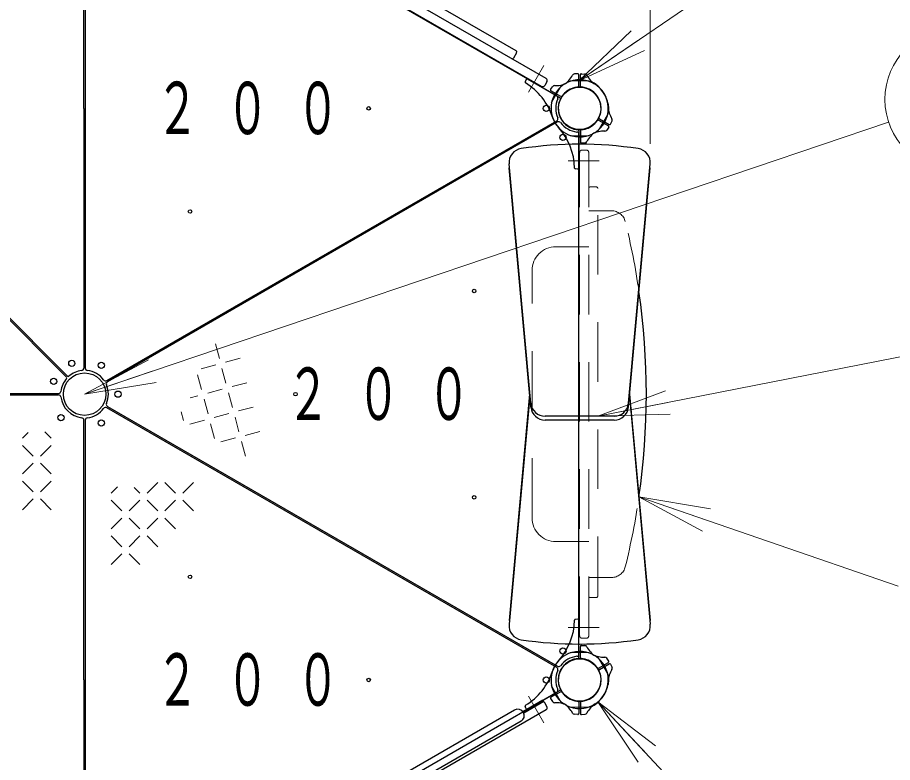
# Model space of a CAD drawing. Units: millimetres on the paper, scale 1:50. Extents: x -385 to 0, y -594 to 267.
# Drawn here: x -196.35 to -159.62, y 149.83 to 181.12 of the extents above; entities that cross this region are included whole.
import ezdxf

# ---------------------------------------------------------------- set-up
doc = ezdxf.new("R2010")
doc.units = ezdxf.units.MM
doc.linetypes.add('USER1', pattern=[4.5, 2.5, -2])
doc.linetypes.add('USER2', pattern=[6, 3, -1, 1, -1])
doc.layers.add('1_50', color=2, linetype='Continuous', lineweight=25)
doc.styles.add('ＭＳ ゴシック', font='')
doc.styles.get('ＭＳ ゴシック').set_extended_font_data('MS Gothic')

msp = doc.modelspace()

# ---------------------------------------------------------------- linework, layer by layer
at = {"layer": '1_50', "color": 7, "lineweight": 13}
for p, q in [((-169.784, 175.804), (-169.784, 239.071)), ((-172.78, 178.449), (-165.159, 183.672)), ((-172.78, 178.449), (-170.588, 180.558)), ((-172.78, 178.449), (-170.305, 180.145)), ((-170.022, 179.733), (-172.78, 178.449)), ((-193.534, 165.299), (-159.778, 176.715)), ((-171.99, 164.372), (-153.153, 168.08)), ((-193.534, 165.299), (-190.853, 166.734)), ((-193.534, 165.299), (-190.692, 166.26)), ((-190.532, 165.787), (-193.534, 165.299)), ((-171.99, 164.372), (-169.143, 165.442)), ((-171.99, 164.372), (-169.046, 164.952)), ((-168.95, 164.461), (-171.99, 164.372)), ((-167.587, 159.539), (-170.259, 160.992)), ((-170.259, 160.992), (-167.26, 160.484)), ((-170.259, 160.992), (-167.424, 160.012)), ((-170.259, 160.992), (-159.383, 157.231)), ((-170.299, 149.843), (-171.985, 152.375)), ((-171.985, 152.375), (-169.569, 150.526)), ((-171.985, 152.375), (-169.934, 150.185)), ((-171.985, 152.375), (-165.433, 145.377))]:
    msp.add_line(p, q, dxfattribs=at)
at = {"layer": '1_50', "color": 131}
for p, q in [((-194.289, 166.012), (-216.822, 188.544)), ((-194.247, 166.054), (-216.779, 188.587)), ((-193.564, 177.299), (-193.564, 188.207)), ((-193.564, 177.299), (-193.564, 166.392)), ((-205.534, 165.329), (-194.627, 165.329)), ((-205.534, 165.269), (-194.627, 165.269)), ((-193.564, 153.299), (-193.564, 164.207)), ((-193.564, 153.299), (-193.564, 142.392)), ((-175.484, 152.035), (-183.278, 147.535)), ((-175.212, 151.564), (-183.006, 147.064))]:
    msp.add_line(p, q, dxfattribs=at)
at = {"layer": '1_50', "color": 4}
for p, q in [((-173.711, 177.819), (-192.603, 188.727)), ((-193.504, 188.207), (-193.504, 166.392)), ((-192.603, 165.871), (-173.711, 176.779)), ((-173.681, 176.727), (-192.573, 165.819)), ((-172.78, 154.392), (-172.78, 176.207)), ((-173.711, 153.819), (-192.603, 164.727)), ((-192.573, 164.779), (-173.681, 153.871)), ((-193.504, 164.207), (-193.504, 142.392)), ((-192.603, 141.871), (-173.711, 152.779))]:
    msp.add_line(p, q, dxfattribs=at)
at = {"layer": '1_50', "color": 7}
for p, q in [((-174.162, 178.553), (-191.742, 188.703)), ((-174.352, 178.224), (-191.932, 188.374)), ((-175.42, 179.718), (-190.244, 188.277)), ((-175.398, 179.636), (-175.528, 179.411)), ((-174.125, 178.417), (-174.215, 178.261)), ((-172.331, 178.424), (-172.33, 178.427)), ((-171.985, 178.224), (-171.983, 178.227)), ((-171.566, 177.499), (-171.563, 177.499)), ((-171.566, 177.099), (-171.563, 177.099)), ((-174.799, 164.918), (-175.713, 174.964)), ((-170.7, 164.918), (-169.786, 174.964)), ((-174.799, 164.757), (-175.713, 174.804)), ((-170.7, 164.757), (-169.786, 174.804)), ((-174.849, 165.299), (-175.713, 155.795)), ((-174.841, 165.219), (-175.713, 155.634)), ((-170.658, 165.219), (-169.786, 155.634)), ((-170.651, 165.299), (-169.786, 155.795)), ((-171.298, 164.372), (-174.202, 164.372)), ((-171.298, 164.212), (-174.202, 164.212)), ((-171.566, 153.499), (-171.563, 153.499)), ((-171.566, 153.099), (-171.563, 153.099)), ((-174.29, 152.447), (-175.13, 151.962)), ((-174.258, 152.392), (-174.29, 152.447)), ((-174.258, 152.392), (-175.098, 151.907)), ((-174.125, 152.182), (-174.215, 152.338)), ((-172.331, 152.175), (-172.33, 152.172)), ((-171.985, 152.375), (-171.983, 152.372)), ((-174.162, 152.045), (-191.742, 141.895))]:
    msp.add_line(p, q, dxfattribs=at)
at = {"layer": '1_50', "color": 7, "linetype": 'USER2', "lineweight": 13}
for p, q in [((-174.899, 177.977), (-174.247, 179.105)), ((-173.546, 178.219), (-173.945, 177.529)), ((-172.351, 178.449), (-173.148, 178.449)), ((-171.555, 177.069), (-171.953, 176.379)), ((-172.351, 176.149), (-173.148, 176.149)), ((-173.237, 175.099), (-171.934, 175.099)), ((-173.237, 155.499), (-171.934, 155.499)), ((-172.351, 154.449), (-173.148, 154.449)), ((-171.555, 153.529), (-171.953, 154.219)), ((-173.546, 152.379), (-173.945, 153.069)), ((-174.899, 152.621), (-174.247, 151.493)), ((-172.351, 152.149), (-173.148, 152.149))]:
    msp.add_line(p, q, dxfattribs=at)
at = {"layer": '1_50'}
for p, q in [((-173.576, 177.742), (-174.937, 178.528)), ((-172.821, 178.748), (-172.966, 178.743)), ((-172.78, 178.237), (-172.78, 178.708)), ((-172.72, 178.237), (-172.72, 178.708)), ((-172.678, 178.748), (-172.521, 178.742)), ((-174.993, 178.511), (-175.041, 178.418)), ((-173.968, 178.085), (-173.891, 178.209)), ((-173.546, 177.794), (-173.954, 178.03)), ((-171.953, 176.805), (-171.545, 176.569)), ((-171.923, 176.857), (-171.515, 176.621)), ((-171.459, 176.637), (-171.386, 176.776)), ((-172.78, 176.362), (-172.78, 174.79)), ((-172.72, 176.362), (-172.72, 175.891)), ((-171.531, 176.513), (-171.608, 176.39)), ((-172.678, 175.851), (-172.533, 175.856)), ((-172.822, 174.75), (-172.926, 174.756)), ((-172.822, 155.848), (-172.926, 155.843)), ((-172.78, 154.237), (-172.78, 155.808)), ((-172.72, 154.237), (-172.72, 154.708)), ((-172.678, 154.748), (-172.533, 154.743)), ((-171.953, 153.794), (-171.545, 154.03)), ((-171.923, 153.742), (-171.515, 153.978)), ((-171.531, 154.085), (-171.608, 154.209)), ((-171.459, 153.962), (-171.386, 153.823)), ((-173.576, 152.857), (-174.937, 152.071)), ((-173.968, 152.513), (-173.891, 152.39)), ((-173.546, 152.805), (-173.954, 152.569)), ((-174.993, 152.087), (-175.041, 152.181)), ((-172.78, 152.362), (-172.78, 151.891)), ((-172.72, 152.362), (-172.72, 151.891)), ((-172.821, 151.851), (-172.966, 151.856)), ((-172.678, 151.851), (-172.521, 151.856))]:
    msp.add_line(p, q, dxfattribs=at)
at = {"layer": '1_50', "color": 7, "linetype": 'USER1', "lineweight": 13}
for p, q in [((-172.75, 155.149), (-172.75, 175.449)), ((-172.47, 175.549), (-172.65, 175.549)), ((-172.37, 155.149), (-172.37, 175.449)), ((-172.05, 173.999), (-172.31, 173.999)), ((-171.99, 156.821), (-171.99, 173.939)), ((-171.415, 172.999), (-172.37, 172.999)), ((-172.37, 171.489), (-173.75, 171.489)), ((-174.75, 160.109), (-174.75, 170.489)), ((-172.37, 159.109), (-173.75, 159.109)), ((-171.415, 157.599), (-172.37, 157.599)), ((-172.05, 156.761), (-172.31, 156.761)), ((-172.47, 155.049), (-172.65, 155.049))]:
    msp.add_line(p, q, dxfattribs=at)
at = {"layer": '1_50', "color": 4, "lineweight": 13}
for p, q in [((-188.04, 167.406), (-187.875, 166.791)), ((-187.001, 166.806), (-187.615, 166.641)), ((-188.025, 166.531), (-188.64, 166.367)), ((-188.79, 166.107), (-188.625, 165.492)), ((-187.765, 166.381), (-187.601, 165.767)), ((-186.726, 165.781), (-187.341, 165.617)), ((-187.751, 165.507), (-188.365, 165.342)), ((-187.491, 165.357), (-187.326, 164.742)), ((-188.775, 165.232), (-189.102, 165.145)), ((-188.515, 165.082), (-188.351, 164.468)), ((-186.452, 164.757), (-187.066, 164.592)), ((-189.473, 164.558), (-189.375, 164.193)), ((-188.501, 164.208), (-189.115, 164.043)), ((-187.476, 164.482), (-188.091, 164.318)), ((-187.216, 164.332), (-187.052, 163.718)), ((-188.241, 164.058), (-188.076, 163.443)), ((-186.177, 163.732), (-186.792, 163.568)), ((-187.202, 163.458), (-187.816, 163.293)), ((-186.942, 163.308), (-186.777, 162.693)), ((-192.146, 161.411), (-192.413, 161.144)), ((-191.213, 161.144), (-191.452, 161.384)), ((-190.463, 161.594), (-190.913, 161.144)), ((-189.713, 161.144), (-190.163, 161.594)), ((-188.963, 161.594), (-189.413, 161.144)), ((-191.963, 160.394), (-192.413, 160.844)), ((-191.213, 160.844), (-191.663, 160.394)), ((-190.463, 160.394), (-190.913, 160.844)), ((-189.713, 160.844), (-190.163, 160.394)), ((-188.963, 160.394), (-189.413, 160.844)), ((-191.963, 160.094), (-192.413, 159.644)), ((-191.213, 159.644), (-191.663, 160.094)), ((-190.463, 160.094), (-190.913, 159.644)), ((-189.713, 159.644), (-190.163, 160.094)), ((-191.963, 158.894), (-192.413, 159.344)), ((-191.213, 159.344), (-191.663, 158.894)), ((-190.463, 158.894), (-190.913, 159.344)), ((-191.963, 158.594), (-192.413, 158.144)), ((-191.213, 158.144), (-191.663, 158.594))]:
    msp.add_line(p, q, dxfattribs=at)
at = {"layer": '1_50', "color": 131, "lineweight": 13}
for p, q in [((-196.136, 163.447), (-195.897, 163.687)), ((-195.203, 163.714), (-194.936, 163.447)), ((-196.136, 163.147), (-195.686, 162.697)), ((-195.386, 162.697), (-194.936, 163.147)), ((-196.136, 161.947), (-195.686, 162.397)), ((-195.386, 162.397), (-194.936, 161.947)), ((-196.136, 161.647), (-195.686, 161.197)), ((-195.386, 161.197), (-194.936, 161.647)), ((-196.136, 160.447), (-195.686, 160.897)), ((-195.386, 160.897), (-194.936, 160.447))]:
    msp.add_line(p, q, dxfattribs=at)
at = {"layer": '1_50', "color": 7, "lineweight": 13}
msp.add_circle((-156.936, 177.676), 3, dxfattribs=at)
at = {"layer": '1_50', "color": 7}
for centre, radius in [((-172.75, 177.299), 0.891), ((-172.75, 177.299), 0.891), ((-172.75, 177.299), 0.891), ((-194.07, 166.593), 0.13), ((-193.534, 165.299), 0.891), ((-193.534, 165.299), 0.891), ((-193.534, 165.299), 0.891), ((-193.534, 165.299), 0.891), ((-193.534, 165.299), 0.891), ((-194.524, 164.309), 0.13), ((-172.75, 153.299), 0.891), ((-172.75, 153.299), 0.891)]:
    msp.add_circle(centre, radius, dxfattribs=at)
at = {"layer": '1_50', "color": 4}
for centre, radius in [((-174.15, 177.299), 0.13), ((-181.606, 177.299), 0.075), ((-173.45, 176.087), 0.13), ((-189.106, 172.969), 0.075), ((-177.178, 169.629), 0.075), ((-192.834, 166.512), 0.13), ((-192.134, 165.299), 0.13), ((-184.678, 165.299), 0.075), ((-192.834, 164.087), 0.13), ((-177.178, 160.969), 0.075), ((-189.106, 157.629), 0.075), ((-173.45, 154.512), 0.13), ((-181.606, 153.299), 0.075), ((-174.15, 153.299), 0.13)]:
    msp.add_circle(centre, radius, dxfattribs=at)
at = {"layer": '1_50', "color": 131}
for centre in [(-194.07, 166.593), (-194.828, 165.835), (-194.524, 164.309)]:
    msp.add_circle(centre, 0.13, dxfattribs=at)
at = {"layer": '1_50', "color": 7}
for centre, radius, start, end in [((-175.45, 179.666), 0.06, 330, 60), ((-175.58, 179.441), 0.06, 240, 330), ((-174.212, 178.467), 0.1, 330, 60), ((-174.302, 178.311), 0.1, 240, 330), ((-172.312, 178.417), 0.02, 68.6269, 150), ((-172.75, 177.299), 1.22, 60, 68.6269), ((-172.75, 177.299), 1.22, 51.3731, 60), ((-172.001, 178.237), 0.02, 330, 51.3731), ((-171.563, 177.479), 0.02, 8.6269, 90), ((-172.75, 177.299), 1.22, 0, 8.6269), ((-171.563, 177.119), 0.02, 270, 351.3731), ((-172.75, 177.299), 1.22, 351.3731, 0), ((-175.116, 175.019), 0.6, 98.367, 185.1976), ((-172.75, 158.932), 16.86, 81.633, 98.367), ((-170.384, 175.019), 0.6, 354.8024, 81.633), ((-200.095, 165.299), 30.145, 351.7856, 8.2144), ((-174.202, 164.972), 0.6, 185.1976, 270), ((-174.202, 164.812), 0.6, 185.1976, 270), ((-171.298, 164.972), 0.6, 270, 354.8024), ((-171.298, 164.812), 0.6, 270, 354.8024), ((-175.116, 155.58), 0.6, 174.8024, 261.633), ((-170.384, 155.58), 0.6, 278.367, 5.1976), ((-172.75, 171.666), 16.86, 261.633, 278.367), ((-171.563, 153.479), 0.02, 8.6269, 90), ((-172.75, 153.299), 1.22, 0, 8.6269), ((-172.75, 153.299), 1.22, 351.3731, 0), ((-171.563, 153.119), 0.02, 270, 351.3731), ((-174.302, 152.288), 0.1, 30, 120), ((-174.212, 152.132), 0.1, 300, 30), ((-172.312, 152.182), 0.02, 210, 291.3731), ((-172.75, 153.299), 1.22, 291.3731, 300), ((-172.75, 153.299), 1.22, 300, 308.6269), ((-172.001, 152.362), 0.02, 308.6269, 30)]:
    msp.add_arc(centre, radius, start, end, dxfattribs=at)
at = {"layer": '1_50'}
for centre, radius, start, end in [((-174.957, 178.493), 0.04, 60, 153), ((-173.939, 179.15), 1, 302.7272, 332.5412), ((-172.963, 178.643), 0.1, 92, 152.5412), ((-172.963, 178.643), 0.1, 92, 152.5412), ((-172.82, 178.708), 0.04, 0, 92), ((-172.68, 178.708), 0.04, 88, 180), ((-172.536, 178.643), 0.1, 27.4588, 88), ((-171.56, 179.15), 1, 207.4588, 237.2728), ((-175.005, 178.4), 0.04, 153, 238.9159), ((-176.368, 176.139), 2.6, 17.7828, 58.9158), ((-172.75, 177.299), 1.2, 122.7272, 180), ((-173.806, 178.156), 0.1, 87.4588, 148), ((-173.758, 179.255), 1, 267.4588, 297.2728), ((-172.75, 177.299), 0.9, 94.2707, 180), ((-172.75, 177.299), 0.9, 60, 145.7293), ((-172.75, 177.299), 1.2, 60, 117.2728), ((-172.82, 178.237), 0.04, 274.2707, 0), ((-172.68, 178.237), 0.04, 180, 265.7293), ((-172.75, 177.299), 0.9, 0, 85.7293), ((-172.75, 177.299), 1.2, 2.7272, 60), ((-172.75, 177.299), 1.2, 0, 57.2728), ((-173.934, 178.064), 0.04, 148, 240), ((-173.526, 177.829), 0.04, 240, 325.7293), ((-172.75, 177.299), 0.9, 334.2707, 60), ((-172.75, 177.299), 0.9, 154.2707, 240), ((-173.596, 177.707), 0.04, 334.2707, 60), ((-172.75, 177.299), 1.2, 180, 222.2172), ((-172.75, 177.299), 0.9, 180, 265.7293), ((-172.75, 177.299), 0.9, 274.2707, 0), ((-172.75, 177.299), 1.2, 302.7272, 0), ((-170.552, 177.404), 1, 182.7272, 212.5412), ((-172.75, 177.299), 1.2, 197.7828, 240), ((-172.75, 177.299), 0.9, 240, 325.7293), ((-171.973, 176.77), 0.04, 60, 145.7293), ((-171.903, 176.891), 0.04, 154.2707, 240), ((-171.479, 176.812), 0.1, 332, 32.5412), ((-175.564, 174.746), 2.6, 1.0841, 42.2172), ((-172.82, 176.362), 0.04, 0, 85.7293), ((-172.68, 176.362), 0.04, 94.2707, 180), ((-171.742, 175.344), 1, 87.4588, 117.2728), ((-171.693, 176.443), 0.1, 267.4588, 328), ((-171.693, 176.443), 0.1, 267.4588, 328), ((-171.565, 176.534), 0.04, 328, 60), ((-171.495, 176.656), 0.04, 240, 332), ((-172.75, 177.299), 1.2, 240, 297.2728), ((-171.56, 175.449), 1, 122.7272, 152.5412), ((-172.68, 175.891), 0.04, 180, 272), ((-172.536, 175.956), 0.1, 272, 332.5412), ((-172.924, 174.796), 0.04, 181.0841, 267), ((-172.82, 174.79), 0.04, 267, 0), ((-175.564, 155.853), 2.6, 317.7828, 358.9158), ((-172.924, 155.803), 0.04, 93, 178.9159), ((-172.82, 155.808), 0.04, 0, 93), ((-172.68, 154.708), 0.04, 88, 180), ((-172.536, 154.643), 0.1, 27.4588, 88), ((-171.56, 155.15), 1, 207.4588, 237.2728), ((-172.75, 153.299), 1.2, 120, 162.2172), ((-172.75, 153.299), 1.2, 62.7272, 120), ((-171.742, 155.255), 1, 242.7272, 272.5412), ((-172.75, 153.299), 1.2, 0, 57.2728), ((-172.75, 153.299), 1.2, 137.7828, 180), ((-172.75, 153.299), 0.9, 94.2707, 180), ((-172.75, 153.299), 0.9, 120, 205.7293), ((-172.75, 153.299), 0.9, 34.2707, 120), ((-172.82, 154.237), 0.04, 274.2707, 0), ((-172.68, 154.237), 0.04, 180, 265.7293), ((-172.75, 153.299), 0.9, 0, 85.7293), ((-171.693, 154.156), 0.1, 32, 92.5412), ((-171.693, 154.156), 0.1, 32, 92.5412), ((-171.565, 154.064), 0.04, 300, 32), ((-171.495, 153.943), 0.04, 28, 120), ((-176.368, 154.46), 2.6, 301.0842, 342.2172), ((-172.75, 153.299), 0.9, 300, 25.7293), ((-171.973, 153.829), 0.04, 214.2707, 300), ((-171.903, 153.707), 0.04, 120, 205.7293), ((-170.552, 153.195), 1, 147.4588, 177.2728), ((-171.479, 153.786), 0.1, 327.4588, 28), ((-172.75, 153.299), 1.2, 180, 237.2728), ((-172.75, 153.299), 0.9, 180, 265.7293), ((-172.75, 153.299), 0.9, 274.2707, 0), ((-172.75, 153.299), 1.2, 300, 357.2728), ((-172.75, 153.299), 1.2, 302.7272, 0), ((-173.596, 152.891), 0.04, 300, 25.7293), ((-173.934, 152.534), 0.04, 120, 212), ((-173.526, 152.77), 0.04, 34.2707, 120), ((-172.75, 153.299), 0.9, 214.2707, 300), ((-175.005, 152.199), 0.04, 121.0841, 207), ((-174.957, 152.105), 0.04, 207, 300), ((-173.806, 152.443), 0.1, 212, 272.5412), ((-173.758, 151.344), 1, 62.7272, 92.5412), ((-173.939, 151.449), 1, 27.4588, 57.2728), ((-172.75, 153.299), 1.2, 242.7272, 300), ((-172.82, 152.362), 0.04, 0, 85.7293), ((-172.68, 152.362), 0.04, 94.2707, 180), ((-171.56, 151.449), 1, 122.7272, 152.5412), ((-172.963, 151.956), 0.1, 207.4588, 268), ((-172.963, 151.956), 0.1, 207.4588, 268), ((-172.82, 151.891), 0.04, 268, 0), ((-172.68, 151.891), 0.04, 180, 272), ((-172.536, 151.956), 0.1, 272, 332.5412)]:
    msp.add_arc(centre, radius, start, end, dxfattribs=at)
at = {"layer": '1_50', "color": 4}
for centre, radius, start, end in [((-173.761, 177.733), 0.1, 336.7872, 60), ((-172.75, 177.299), 1, 156.7872, 203.2128), ((-173.761, 176.866), 0.1, 300, 23.2128), ((-173.631, 176.641), 0.1, 36.7872, 120), ((-172.75, 177.299), 1, 216.7872, 263.2128), ((-172.88, 176.207), 0.1, 0, 83.2128), ((-193.404, 166.392), 0.1, 180, 263.2128), ((-193.534, 165.299), 1, 36.7872, 83.2128), ((-192.653, 165.958), 0.1, 216.7872, 300), ((-192.523, 165.733), 0.1, 120, 203.2128), ((-193.534, 165.299), 1, 336.7872, 23.2128), ((-193.534, 165.299), 1, 276.7872, 323.2128), ((-192.653, 164.641), 0.1, 60, 143.2128), ((-192.523, 164.866), 0.1, 156.7872, 240), ((-193.404, 164.207), 0.1, 96.7872, 180), ((-172.75, 153.299), 1, 96.7872, 143.2128), ((-172.88, 154.392), 0.1, 276.7872, 0), ((-172.75, 153.299), 1, 156.7872, 203.2128), ((-173.761, 153.733), 0.1, 336.7872, 60), ((-173.631, 153.958), 0.1, 240, 323.2128), ((-173.761, 152.866), 0.1, 300, 23.2128)]:
    msp.add_arc(centre, radius, start, end, dxfattribs=at)
at = {"layer": '1_50', "color": 7, "linetype": 'USER1', "lineweight": 13}
for centre, radius, start, end in [((-172.65, 175.449), 0.1, 90, 180), ((-172.47, 175.449), 0.1, 0, 90), ((-172.31, 173.939), 0.06, 90, 180), ((-172.05, 173.939), 0.06, 0, 90), ((-171.415, 172.399), 0.6, 13.9049, 90), ((-200.095, 165.299), 30.145, 8.2144, 13.9049), ((-173.75, 170.489), 1, 90, 180), ((-200.095, 165.299), 30.145, 346.0951, 351.7856), ((-173.75, 160.109), 1, 180, 270), ((-171.415, 158.199), 0.6, 270, 346.0951), ((-172.31, 156.821), 0.06, 180, 270), ((-172.05, 156.821), 0.06, 270, 0), ((-172.65, 155.149), 0.1, 180, 270), ((-172.47, 155.149), 0.1, 270, 0)]:
    msp.add_arc(centre, radius, start, end, dxfattribs=at)
at = {"layer": '1_50', "color": 131}
for centre, radius, start, end in [((-194.218, 166.082), 0.04, 225, 311.1406), ((-193.534, 165.299), 1, 96.7872, 131.1406), ((-193.664, 166.392), 0.1, 276.7872, 0), ((-193.534, 165.299), 1, 138.8594, 173.2128), ((-194.317, 165.983), 0.04, 318.8594, 45), ((-194.627, 165.429), 0.1, 270, 353.2128), ((-194.627, 165.169), 0.1, 6.7872, 90), ((-193.534, 165.299), 1, 186.7872, 263.2128), ((-193.664, 164.207), 0.1, 0, 83.2128), ((-175.348, 151.799), 0.272, 300, 120)]:
    msp.add_arc(centre, radius, start, end, dxfattribs=at)

# ---------------------------------------------------------------- texts
at = {"layer": '1_50', "color": 7, "char_height": 2.199, "attachment_point": 4, "style": 'ＭＳ ゴシック'}
for insert in [(-190.542, 177.299), (-185.049, 165.299), (-190.542, 153.299)]:
    msp.add_mtext('\\T1.64;\\W0.6;２００', dxfattribs=dict(at, insert=insert))

doc.saveas('drawing.dxf')
